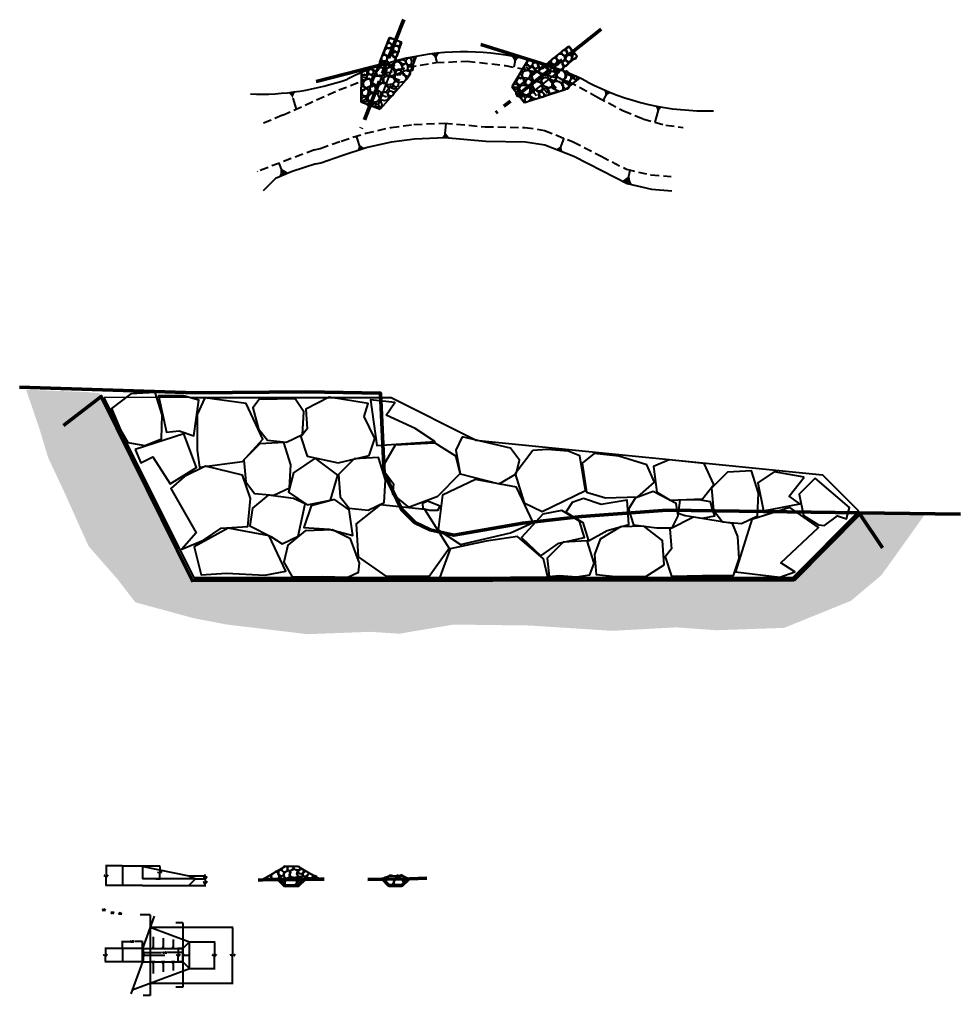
# Model space of a CAD drawing. Header units: feet. Extents: x -317 to 876, y 390 to 709.
# Drawn here: x 331.9 to 616.1, y 390.3 to 685 of the extents above; entities that cross this region are included whole.
import ezdxf

# ---------------------------------------------------------------- set-up
doc = ezdxf.new("R2010")
doc.units = ezdxf.units.FT
doc.header["$MEASUREMENT"] = 0
doc.linetypes.add('CENTERX2', pattern=[4, 2.5, -0.5, 0.5, -0.5])
doc.linetypes.add('HIDDEN', pattern=[0.375, 0.25, -0.125])
for name, color, linetype in [('1.Dims', 7, 'Continuous'), ('1.Ston.edge', 92, 'Continuous'), ('2.Dims', 7, 'Continuous'), ('Bad Key Hatch', 251, 'Continuous'), ('Earth Hatch', 104, 'Continuous'), ('Toe Of Bank', 7, 'HIDDEN'), ('Top Of Bank', 1, 'Continuous')]:
    doc.layers.add(name, color=color, linetype=linetype)
for name, color, linetype, lineweight in [('2.Tblk.Text.User', 7, 'Continuous', 18), ('Existing Ground', 94, 'Continuous', 50), ('Geotextile', 7, 'Continuous', 50), ('Tangent Line', 7, 'Continuous', 50)]:
    doc.layers.add(name, color=color, linetype=linetype, lineweight=lineweight)
doc.styles.add('2.notes.Dims', font='romans.shx', dxfattribs={"height": 0.078})
doc.dimstyles.get("Standard").update_dxf_attribs({"dimtxt": 11.9925, "dimasz": 0.18, "dimexe": 0.18, "dimexo": 0.0625, "dimgap": 0.09, "dimtad": 0, "dimtih": 1, "dimtoh": 1, "dimzin": 0, "dimdsep": 46, "dimtxsty": '2.notes.Dims', "dimcen": 0.09, "dimclrd": 256, "dimclre": 256, "dimclrt": 256, "dimadec": 0, "dimazin": 0, "dimtfac": 1, "dimtofl": 0, "dimtmove": 0, "dimatfit": 3, "dimfxl": 0, "dimtolj": 1, "dimtzin": 0, "dimlwd": -1, "dimlwe": -1, "dimarcsym": 0})

# ---------------------------------------------------------------- blocks, each defined once
blk = doc.blocks.new('*D2')
at = {"layer": '1.Dims', "ltscale": 5}
for p, q in [((383.29, 406.49), (390.95, 406.49)), ((390.77, 406.31), (390.77, 402.81)), ((390.77, 398.67), (390.77, 402.16)), ((383.29, 398.49), (390.95, 398.49))]:
    blk.add_line(p, q, dxfattribs=at)
for points in [[(390.74, 406.31), (390.8, 406.31), (390.77, 406.49)], [(390.74, 398.67), (390.8, 398.67), (390.77, 398.49)]]:
    blk.add_solid(points, dxfattribs=at)
at = {"layer": 'Defpoints', "color": 0, "ltscale": 5}
for p in [(383.23, 406.49), (383.23, 398.49), (390.77, 398.49)]:
    blk.add_point(p, dxfattribs=at)
at = {"layer": '1.Dims', "ltscale": 5, "insert": (390.77, 402.49), "char_height": 0.4, "attachment_point": 5, "style": '2.notes.Dims'}
blk.add_mtext("\\A1;8.00'", dxfattribs=at)
blk = doc.blocks.new('*D3')
at = {"layer": '1.Dims', "ltscale": 5}
for p, q in [((381.16, 404.49), (379.63, 404.49)), ((379.81, 404.31), (379.81, 402.81)), ((379.81, 400.67), (379.81, 402.16)), ((381.16, 400.49), (379.63, 400.49))]:
    blk.add_line(p, q, dxfattribs=at)
for points in [[(379.78, 404.31), (379.84, 404.31), (379.81, 404.49)], [(379.78, 400.67), (379.84, 400.67), (379.81, 400.49)]]:
    blk.add_solid(points, dxfattribs=at)
at = {"layer": 'Defpoints', "color": 0, "ltscale": 5}
for p in [(381.23, 404.49), (379.81, 400.49), (381.23, 400.49)]:
    blk.add_point(p, dxfattribs=at)
at = {"layer": '1.Dims', "ltscale": 5, "insert": (379.81, 402.49), "char_height": 0.4, "attachment_point": 5, "style": '2.notes.Dims'}
blk.add_mtext("\\A1;4.00'", dxfattribs=at)
blk = doc.blocks.new('*D4')
at = {"layer": '1.Dims', "ltscale": 5}
for p, q in [((371.38, 410.92), (396.41, 410.92)), ((396.23, 410.74), (396.23, 402.81)), ((396.23, 394.24), (396.23, 402.16)), ((371.38, 394.06), (396.41, 394.06))]:
    blk.add_line(p, q, dxfattribs=at)
for points in [[(396.2, 410.74), (396.26, 410.74), (396.23, 410.92)], [(396.2, 394.24), (396.26, 394.24), (396.23, 394.06)]]:
    blk.add_solid(points, dxfattribs=at)
at = {"layer": 'Defpoints', "color": 0, "ltscale": 5}
for p in [(371.32, 410.92), (371.32, 394.06), (396.23, 394.06)]:
    blk.add_point(p, dxfattribs=at)
at = {"layer": '1.Dims', "ltscale": 5, "insert": (396.23, 402.49), "char_height": 0.4, "attachment_point": 5, "style": '2.notes.Dims'}
blk.add_mtext("\\A1;16.86'", dxfattribs=at)
blk = doc.blocks.new('*D5')
at = {"layer": '1.Dims', "ltscale": 5}
for p, q in [((362.91, 404.49), (357.6, 404.49)), ((357.78, 404.31), (357.78, 402.81)), ((357.78, 400.67), (357.78, 402.16)), ((362.91, 400.49), (357.6, 400.49))]:
    blk.add_line(p, q, dxfattribs=at)
for points in [[(357.75, 404.31), (357.81, 404.31), (357.78, 404.49)], [(357.75, 400.67), (357.81, 400.67), (357.78, 400.49)]]:
    blk.add_solid(points, dxfattribs=at)
at = {"layer": 'Defpoints', "color": 0, "ltscale": 5}
for p in [(362.98, 404.49), (357.78, 400.49), (362.98, 400.49)]:
    blk.add_point(p, dxfattribs=at)
at = {"layer": '1.Dims', "ltscale": 5, "insert": (357.78, 402.49), "char_height": 0.4, "attachment_point": 5, "style": '2.notes.Dims'}
blk.add_mtext("\\A1;4.00'", dxfattribs=at)
blk = doc.blocks.new('*D6')
at = {"layer": '1.Dims', "ltscale": 5}
for p, q in [((362.98, 404.55), (362.98, 406.78)), ((368.98, 404.55), (368.98, 406.78)), ((363.16, 406.6), (365.2, 406.6)), ((368.8, 406.6), (366.75, 406.6))]:
    blk.add_line(p, q, dxfattribs=at)
for points in [[(363.16, 406.63), (363.16, 406.57), (362.98, 406.6)], [(368.8, 406.63), (368.8, 406.57), (368.98, 406.6)]]:
    blk.add_solid(points, dxfattribs=at)
at = {"layer": 'Defpoints', "color": 0, "ltscale": 5}
for p in [(362.98, 406.6), (362.98, 404.49), (368.98, 404.49)]:
    blk.add_point(p, dxfattribs=at)
at = {"layer": '1.Dims', "ltscale": 5, "insert": (365.98, 406.6), "char_height": 0.4, "attachment_point": 5, "style": '2.notes.Dims'}
blk.add_mtext("\\A1;6.00'", dxfattribs=at)
blk = doc.blocks.new('*D7')
at = {"layer": '1.Dims', "ltscale": 5}
for p, q in [((383.04, 426.47), (388.13, 426.47)), ((385.04, 425.47), (388.13, 425.47)), ((387.95, 426.65), (387.95, 426.83)), ((387.95, 425.29), (387.95, 425.11))]:
    blk.add_line(p, q, dxfattribs=at)
for points in [[(387.92, 426.65), (387.98, 426.65), (387.95, 426.47)], [(387.92, 425.29), (387.98, 425.29), (387.95, 425.47)]]:
    blk.add_solid(points, dxfattribs=at)
at = {"layer": 'Defpoints', "color": 0, "ltscale": 5}
for p in [(382.98, 426.47), (384.98, 425.47), (387.95, 426.47)]:
    blk.add_point(p, dxfattribs=at)
at = {"layer": '1.Dims', "ltscale": 5, "insert": (387.95, 425.97), "char_height": 0.4, "attachment_point": 5, "style": '2.notes.Dims'}
blk.add_mtext("\\A1;1.00'", dxfattribs=at)
blk = doc.blocks.new('*D8')
at = {"layer": '1.Dims', "ltscale": 5}
for p, q in [((385.1, 425.47), (388.13, 425.47)), ((387.95, 425.29), (387.95, 424.8)), ((383.04, 423.47), (388.13, 423.47)), ((387.95, 423.65), (387.95, 424.14))]:
    blk.add_line(p, q, dxfattribs=at)
for points in [[(387.92, 425.29), (387.98, 425.29), (387.95, 425.47)], [(387.92, 423.65), (387.98, 423.65), (387.95, 423.47)]]:
    blk.add_solid(points, dxfattribs=at)
at = {"layer": 'Defpoints', "color": 0, "ltscale": 5}
for p in [(385.04, 425.47), (382.98, 423.47), (387.95, 423.47)]:
    blk.add_point(p, dxfattribs=at)
at = {"layer": '1.Dims', "ltscale": 5, "insert": (387.95, 424.47), "char_height": 0.4, "attachment_point": 5, "style": '2.notes.Dims'}
blk.add_mtext("\\A1;2.00'", dxfattribs=at)
blk = doc.blocks.new('*D9')
at = {"layer": '1.Dims', "ltscale": 5}
for p, q in [((362.91, 429.47), (357.85, 429.47)), ((358.03, 429.29), (358.03, 426.8)), ((358.03, 423.65), (358.03, 426.14)), ((362.91, 423.47), (357.85, 423.47))]:
    blk.add_line(p, q, dxfattribs=at)
for points in [[(358, 429.29), (358.06, 429.29), (358.03, 429.47)], [(358, 423.65), (358.06, 423.65), (358.03, 423.47)]]:
    blk.add_solid(points, dxfattribs=at)
at = {"layer": 'Defpoints', "color": 0, "ltscale": 5}
for p in [(362.98, 429.47), (358.03, 423.47), (362.98, 423.47)]:
    blk.add_point(p, dxfattribs=at)
at = {"layer": '1.Dims', "ltscale": 5, "insert": (358.03, 426.47), "char_height": 0.4, "attachment_point": 5, "style": '2.notes.Dims'}
blk.add_mtext("\\A1;6.00'", dxfattribs=at)
blk = doc.blocks.new('*D10')
at = {"layer": '1.Dims', "ltscale": 5}
for p, q in [((369.04, 429.47), (374.38, 429.47)), ((374.2, 429.29), (374.2, 427.8)), ((373.04, 425.47), (374.38, 425.47)), ((374.2, 425.65), (374.2, 427.14))]:
    blk.add_line(p, q, dxfattribs=at)
for points in [[(374.17, 429.29), (374.23, 429.29), (374.2, 429.47)], [(374.17, 425.65), (374.23, 425.65), (374.2, 425.47)]]:
    blk.add_solid(points, dxfattribs=at)
at = {"layer": 'Defpoints', "color": 0, "ltscale": 5}
for p in [(368.98, 429.47), (374.2, 429.47), (372.98, 425.47)]:
    blk.add_point(p, dxfattribs=at)
at = {"layer": '1.Dims', "ltscale": 5, "insert": (374.2, 427.47), "char_height": 0.4, "attachment_point": 5, "style": '2.notes.Dims'}
blk.add_mtext("\\A1;4.00'", dxfattribs=at)
blk = doc.blocks.new('*D11')
at = {"layer": '1.Dims', "ltscale": 5}
for p, q in [((369.23, 404.42), (369.23, 403.05)), ((381.23, 404.42), (381.23, 403.05)), ((369.41, 403.23), (374.79, 403.23)), ((381.05, 403.23), (376.68, 403.23))]:
    blk.add_line(p, q, dxfattribs=at)
for points in [[(369.41, 403.26), (369.41, 403.2), (369.23, 403.23)], [(381.05, 403.26), (381.05, 403.2), (381.23, 403.23)]]:
    blk.add_solid(points, dxfattribs=at)
at = {"layer": 'Defpoints', "color": 0, "ltscale": 5}
for p in [(369.23, 404.49), (381.23, 404.49), (381.23, 403.23)]:
    blk.add_point(p, dxfattribs=at)
at = {"layer": '1.Dims', "ltscale": 5, "insert": (375.73, 403.23), "char_height": 0.4, "attachment_point": 5, "style": '2.notes.Dims'}
blk.add_mtext("\\A1;12.00'", dxfattribs=at)

msp = doc.modelspace()

# ---------------------------------------------------------------- hatches: boundary and pattern name
at = {"ltscale": 5}
for points in [[(356.839, 416.083), (357.839, 416.083, -0.4142136), (357.339, 416.583, -0.4142136)], [(360.418, 415.314), (359.418, 415.314, -0.4142136), (359.918, 414.814, -0.4142136)], [(362.214, 415.497, -0.4142136), (361.714, 414.997), (362.714, 414.997, -0.4142136)], [(371.726, 404.486), (372.726, 404.486, -0.4142136), (372.226, 404.986, -0.4142136)], [(374.726, 404.486), (375.726, 404.486, -0.4142136), (375.226, 404.986, -0.4142136)], [(377.726, 404.486), (378.726, 404.486, -0.4142136), (378.226, 404.986, -0.4142136)], [(369.226, 402.986), (369.226, 401.986, -0.4142136), (369.726, 402.486, -0.4142136)], [(381.226, 402.986), (381.226, 401.986, -0.4142136), (381.726, 402.486, -0.4142136)], [(372.726, 400.486), (371.726, 400.486, -0.4142136), (372.226, 399.986, -0.4142136)], [(375.726, 400.486), (374.726, 400.486, -0.4142136), (375.226, 399.986, -0.4142136)], [(378.726, 400.486), (377.726, 400.486, -0.4142136), (378.226, 399.986, -0.4142136)]]:
    msp.add_hatch(color=256, dxfattribs=at).paths.add_polyline_path(points)
at = {"layer": '2.Dims', "ltscale": 5}
for points in [[(439.46, 668.831), (439.825, 669.778, -0.4142136), (439.169, 669.487, -0.4142136)], [(443.102, 671.234), (442.155, 671.598, -0.4142136), (442.447, 670.943, -0.4142136)], [(488.816, 669.836), (489.609, 670.468, -0.4142136), (488.896, 670.548, -0.4142136)], [(493.172, 670.065), (492.54, 670.858, -0.4142136), (492.46, 670.146, -0.4142136)], [(438.368, 665.992), (438.732, 666.938, -0.4142136), (438.076, 666.647, -0.4142136)], [(443.611, 668.321), (443.247, 667.374, -0.4142136), (443.902, 667.665, -0.4142136)], [(484.056, 666.043), (484.849, 666.675, -0.4142136), (484.137, 666.756, -0.4142136)], [(486.436, 667.939), (487.229, 668.572, -0.4142136), (486.516, 668.652, -0.4142136)], [(492.137, 667.295), (491.344, 666.663, -0.4142136), (492.057, 666.582, -0.4142136)], [(437.275, 663.152), (437.639, 664.098, -0.4142136), (436.984, 663.807, -0.4142136)], [(442.518, 665.481), (442.154, 664.534, -0.4142136), (442.809, 664.826, -0.4142136)], [(483.653, 662.48), (483.021, 663.273, -0.4142136), (482.941, 662.56, -0.4142136)], [(487.378, 663.502), (486.584, 662.87, -0.4142136), (487.297, 662.79, -0.4142136)], [(489.758, 665.399), (488.964, 664.766, -0.4142136), (489.677, 664.686, -0.4142136)], [(438.73, 659.874), (437.784, 660.239, -0.4142136), (438.075, 659.583, -0.4142136)], [(441.425, 662.641), (441.061, 661.695, -0.4142136), (441.717, 661.986, -0.4142136)]]:
    msp.add_hatch(color=256, dxfattribs=at).paths.add_polyline_path(points)
at = {"layer": 'Earth Hatch', "ltscale": 5}
h = msp.add_hatch(dxfattribs=at)
h.set_pattern_fill('EARTH', color=256, scale=16, style=0)
h.paths.add_polyline_path([(383.759, 515.71), (356, 572.152), (352, 572.502), (342, 572.895), (333.867, 573.203), (337.97, 561.115), (340.484, 552.746), (345.512, 542.016), (352.694, 525.998), (361.434, 516.018), (366.836, 509.016), (384.504, 504.201), (394.433, 502.305), (418.818, 499.387), (437.899, 500.108), (446.514, 499.525), (463.014, 502.296), (485.939, 502.005), (510.907, 500.4), (530.277, 501.449), (542.251, 500.574), (562.839, 501.303), (582.989, 509.473), (592.188, 517.205), (605.143, 535.314), (585.69, 535.922), (565.31, 515.849), (444.009, 515.545)])
at = {"layer": 'Top Of Bank', "ltscale": 5}
for points in [[(457.708, 672.773, -0.1531067), (458.666, 674.825), (456.202, 674.494, -0.1546901)], [(481.428, 671.793, -0.1531067), (482.882, 673.529), (480.416, 673.844, -0.1546901)], [(414.382, 661.186, -0.1531067), (415.343, 663.236), (412.879, 662.91, -0.1546901)], [(508.684, 661.553, -0.1531067), (510.586, 662.783), (508.322, 663.811, -0.1546901)], [(524.564, 656.915, -0.1531067), (526.144, 658.538), (523.709, 659.036, -0.1546901)], [(460.481, 651.234, -0.1531067), (459.284, 649.311), (461.77, 649.344, -0.1546901)], [(434.374, 647.589, -0.1531067), (433.806, 645.396), (436.168, 646.17, -0.1546901)], [(495.61, 647.151, -0.1531067), (493.737, 645.878), (496.023, 644.901, -0.1546901)], [(410.987, 639.822, -0.1531067), (410.626, 637.586), (412.906, 638.577, -0.1546901)]]:
    msp.add_hatch(color=256, dxfattribs=at).paths.add_polyline_path(points)
h = msp.add_hatch(color=256, dxfattribs=at)
h.paths.add_polyline_path([(515.836, 637.483, -0.1669943), (514.002, 636.145), (515.358, 635.449)])
h.paths.add_polyline_path([(515.836, 637.483), (515.358, 635.449), (516.515, 635.177, -0.1261157)])

# ---------------------------------------------------------------- linework, layer by layer
at = {"ltscale": 5}
for p, q in [((444.613, 670.924), (444.522, 670.687)), ((494.319, 669.033), (494.12, 668.875)), ((357.281, 570.86), (384.501, 516.421)), ((384.501, 570.86), (443.903, 570.86)), ((469.63, 557.997), (443.903, 570.86)), ((469.63, 557.997), (574.378, 547.522)), ((585.394, 536.506), (574.378, 547.522)), ((585.394, 536.506), (565.309, 516.421)), ((565.309, 516.421), (384.501, 516.421)), ((368.976, 429.471), (368.976, 425.471)), ((369.226, 429.221), (382.976, 426.471)), ((356.839, 416.083), (356.839, 416.083)), ((356.839, 416.083), (357.839, 416.083)), ((360.418, 415.314), (359.418, 415.314)), ((360.418, 415.314), (360.418, 415.314)), ((361.714, 414.997), (361.714, 414.997)), ((361.714, 414.997), (362.714, 414.997)), ((372.516, 414.213), (368.976, 404.486)), ((372.226, 407.985), (372.226, 404.986)), ((375.226, 407.576), (375.226, 404.986)), ((378.226, 407.167), (378.226, 404.986)), ((362.976, 404.486), (362.976, 400.486)), ((368.976, 404.486), (362.976, 404.486)), ((368.976, 400.486), (368.976, 404.486)), ((368.976, 404.486), (369.226, 404.486)), ((369.226, 404.486), (381.226, 404.486)), ((369.226, 404.486), (369.226, 400.486)), ((371.726, 404.486), (371.726, 404.486)), ((371.726, 404.486), (372.726, 404.486)), ((374.726, 404.486), (374.726, 404.486)), ((374.726, 404.486), (375.726, 404.486)), ((377.726, 404.486), (377.726, 404.486)), ((377.726, 404.486), (378.726, 404.486)), ((369.226, 402.986), (369.226, 402.986)), ((369.226, 402.986), (369.226, 401.986)), ((369.226, 402.486), (375.733, 402.486)), ((381.226, 402.986), (381.226, 402.986)), ((381.226, 402.986), (381.226, 401.986)), ((381.226, 402.486), (383.226, 402.486)), ((368.976, 400.486), (365.436, 390.758)), ((369.226, 400.486), (368.976, 400.486)), ((369.226, 400.486), (381.226, 400.486)), ((372.726, 400.486), (371.726, 400.486)), ((372.226, 399.986), (372.226, 396.986)), ((372.726, 400.486), (372.726, 400.486)), ((375.726, 400.486), (374.726, 400.486)), ((375.226, 399.986), (375.226, 397.395)), ((375.726, 400.486), (375.726, 400.486)), ((378.726, 400.486), (377.726, 400.486)), ((378.226, 399.986), (378.226, 397.804)), ((378.726, 400.486), (378.726, 400.486))]:
    msp.add_line(p, q, dxfattribs=at)
for centre, start, end in [((356.839, 416.583), 270, 0), ((357.839, 416.583), 180, 270), ((359.418, 414.814), 0, 90), ((360.418, 414.814), 90, 180), ((361.714, 415.497), 270, 0), ((362.714, 415.497), 180, 270), ((371.726, 404.986), 270, 0), ((372.726, 404.986), 180, 270), ((374.726, 404.986), 270, 0), ((375.726, 404.986), 180, 270), ((377.726, 404.986), 270, 0), ((378.726, 404.986), 180, 270), ((369.726, 402.986), 180, 270), ((369.726, 401.986), 90, 180), ((381.726, 402.986), 180, 270), ((381.726, 401.986), 90, 180), ((371.726, 399.986), 0, 90), ((372.726, 399.986), 90, 180), ((374.726, 399.986), 0, 90), ((375.726, 399.986), 90, 180), ((377.726, 399.986), 0, 90), ((378.726, 399.986), 90, 180)]:
    msp.add_arc(centre, 0.5, start, end, dxfattribs=at)
at = {"layer": '1.Dims', "ltscale": 5}
for p, q in [((371.316, 414.672), (368.27, 414.672)), ((371.316, 414.672), (371.316, 390.299)), ((381.226, 412.186), (379.113, 412.186)), ((381.226, 412.186), (381.226, 392.785)), ((381.226, 392.785), (379.113, 392.785)), ((371.316, 390.299), (369.204, 390.299))]:
    msp.add_line(p, q, dxfattribs=at)
at = {"layer": '1.Ston.edge', "ltscale": 5}
for p, q in [((440.827, 672.381), (443.578, 679.53)), ((447.364, 678.073), (443.578, 679.53)), ((444.613, 670.924), (447.364, 678.073)), ((491.79, 672.206), (497.781, 676.98)), ((500.309, 673.807), (497.781, 676.98)), ((440.736, 672.145), (436.364, 660.785)), ((440.736, 672.145), (440.827, 672.381)), ((444.522, 670.687), (440.736, 672.145)), ((440.827, 672.381), (444.613, 670.924)), ((449.3, 667.598), (451.717, 673.879)), ((485.522, 672.875), (480.561, 664.634)), ((491.592, 672.048), (482.073, 664.463)), ((491.592, 672.048), (491.79, 672.206)), ((494.12, 668.875), (491.592, 672.048)), ((491.79, 672.206), (494.319, 669.033)), ((494.319, 669.033), (500.309, 673.807)), ((444.522, 670.687), (440.15, 659.328)), ((435.072, 668.893), (434.974, 660.168)), ((449.3, 667.598), (440.768, 657.938)), ((494.12, 668.875), (484.601, 661.29)), ((496.678, 663.792), (501.066, 667.289)), ((480.561, 664.634), (484.43, 659.778)), ((482.073, 664.463), (480.561, 664.634)), ((482.073, 664.463), (484.601, 661.29)), ((496.678, 663.792), (484.43, 659.778)), ((436.364, 660.785), (434.974, 660.168)), ((434.974, 660.168), (440.768, 657.938)), ((436.364, 660.785), (440.15, 659.328)), ((484.601, 661.29), (484.43, 659.778)), ((440.15, 659.328), (440.768, 657.938)), ((362.976, 429.471), (368.976, 429.471)), ((362.976, 429.471), (362.976, 423.471)), ((412.056, 429.221), (405.394, 425.336)), ((416.056, 429.221), (412.056, 429.221)), ((416.056, 429.221), (422.365, 425.541)), ((384.976, 425.471), (368.976, 425.471)), ((382.976, 426.471), (384.976, 425.471)), ((382.976, 423.471), (384.976, 425.471)), ((410.056, 425.471), (405.394, 425.336)), ((410.056, 425.471), (412.056, 423.471)), ((418.056, 425.471), (416.056, 423.471)), ((422.365, 425.541), (418.056, 425.471)), ((441.404, 425.471), (443.404, 426.471)), ((441.404, 425.471), (443.404, 423.471)), ((441.404, 425.471), (449.404, 425.471)), ((443.404, 426.471), (447.404, 426.471)), ((449.404, 425.471), (447.404, 426.471)), ((449.404, 425.471), (447.404, 423.471)), ((368.976, 423.471), (362.976, 423.471)), ((368.976, 423.471), (382.976, 423.471)), ((412.056, 423.471), (416.056, 423.471)), ((443.404, 423.471), (447.404, 423.471)), ((371.316, 410.915), (383.226, 406.486)), ((381.226, 404.486), (383.226, 406.486)), ((381.226, 400.486), (381.226, 404.486)), ((383.226, 398.486), (383.226, 406.486)), ((368.976, 400.486), (362.976, 400.486)), ((365.903, 392.042), (383.226, 398.486)), ((381.226, 400.486), (383.226, 398.486))]:
    msp.add_line(p, q, dxfattribs=at)
at = {"layer": '2.Dims', "ltscale": 5}
for p, q in [((439.169, 669.487), (438.46, 669.76)), ((439.46, 668.831), (439.825, 669.778)), ((442.629, 671.416), (440.258, 665.257)), ((443.102, 671.234), (442.155, 671.598)), ((443.102, 671.234), (443.102, 671.234)), ((486.516, 668.652), (484.879, 670.707)), ((492.856, 670.462), (487.695, 666.349)), ((488.896, 670.548), (488.422, 671.143)), ((488.816, 669.836), (489.609, 670.468)), ((488.816, 669.836), (488.816, 669.836)), ((493.172, 670.065), (492.54, 670.858)), ((493.172, 670.065), (493.172, 670.065)), ((438.076, 666.647), (435.624, 667.591)), ((438.368, 665.992), (438.732, 666.938)), ((438.368, 665.992), (438.368, 665.992)), ((439.46, 668.831), (439.46, 668.831)), ((443.611, 668.321), (443.247, 667.374)), ((443.611, 668.321), (443.611, 668.321)), ((446.742, 666.573), (443.902, 667.665)), ((484.137, 666.756), (483.447, 667.621)), ((484.056, 666.043), (484.849, 666.675)), ((484.056, 666.043), (484.056, 666.043)), ((486.436, 667.939), (487.229, 668.572)), ((486.436, 667.939), (486.436, 667.939)), ((492.137, 667.295), (491.344, 666.663)), ((493.953, 664.203), (492.057, 666.582)), ((492.137, 667.295), (492.137, 667.295)), ((436.984, 663.807), (435.951, 664.205)), ((437.275, 663.152), (437.639, 664.098)), ((437.275, 663.152), (437.275, 663.152)), ((442.518, 665.481), (442.154, 664.534)), ((442.518, 665.481), (442.518, 665.481)), ((445.262, 663.882), (442.809, 664.826)), ((483.653, 662.48), (483.021, 663.273)), ((487.378, 663.502), (486.584, 662.87)), ((487.378, 663.502), (487.378, 663.502)), ((489.758, 665.399), (488.964, 664.766)), ((491.314, 662.631), (489.677, 664.686)), ((489.758, 665.399), (489.758, 665.399)), ((438.73, 659.874), (437.784, 660.239)), ((441.425, 662.641), (441.061, 661.695)), ((441.425, 662.641), (441.425, 662.641)), ((442.749, 661.588), (441.717, 661.986)), ((483.337, 662.876), (482.544, 662.244)), ((483.653, 662.48), (483.653, 662.48)), ((487.987, 661.924), (487.297, 662.79)), ((438.257, 660.057), (437.893, 659.11)), ((438.73, 659.874), (438.73, 659.874))]:
    msp.add_line(p, q, dxfattribs=at)
for centre, start, end in [((439.351, 669.96), 248.95093, 338.95093), ((438.987, 669.014), 338.95093, 68.95093), ((441.973, 671.125), 338.95093, 68.95093), ((442.92, 670.761), 68.95093, 158.95093), ((488.5, 670.232), 308.54922, 38.54922), ((489.293, 670.864), 218.54922, 308.54922), ((492.144, 670.542), 308.54922, 38.54922), ((492.776, 669.749), 38.54922, 128.54922), ((438.259, 667.12), 248.95093, 338.95093), ((437.894, 666.174), 338.95093, 68.95093), ((443.72, 667.192), 68.95093, 158.95093), ((444.085, 668.139), 158.95093, 248.95093), ((483.74, 666.44), 308.54922, 38.54922), ((484.533, 667.072), 218.54922, 308.54922), ((486.12, 668.336), 308.54922, 38.54922), ((486.913, 668.968), 218.54922, 308.54922), ((491.66, 666.266), 38.54922, 128.54922), ((492.453, 666.898), 128.54922, 218.54922), ((437.166, 664.281), 248.95093, 338.95093), ((436.801, 663.334), 338.95093, 68.95093), ((442.627, 664.352), 68.95093, 158.95093), ((442.992, 665.299), 158.95093, 248.95093), ((482.624, 662.957), 308.54922, 38.54922), ((487.694, 663.106), 128.54922, 218.54922), ((489.28, 664.37), 38.54922, 128.54922), ((490.074, 665.002), 128.54922, 218.54922), ((437.602, 659.765), 338.95093, 68.95093), ((441.534, 661.512), 68.95093, 158.95093), ((441.899, 662.459), 158.95093, 248.95093), ((483.257, 662.164), 38.54922, 128.54922), ((486.901, 662.474), 38.54922, 128.54922), ((438.548, 659.401), 68.95093, 158.95093)]:
    msp.add_arc(centre, 0.507, start, end, dxfattribs=at)
at = {"layer": '2.Tblk.Text.User', "ltscale": 5}
msp.add_line((384.501, 570.86), (357.281, 570.86), dxfattribs=at)
at = {"layer": 'Bad Key Hatch', "ltscale": 5}
for points in [[(443.573, 677.977), (442.75, 677.429), (442.568, 676.699), (443.268, 676.212), (444.151, 676.394), (444.425, 677.338), (443.573, 677.977)], [(443.811, 679.212), (443.406, 678.976), (443.202, 678.264), (443.444, 678.177), (444.305, 677.453), (444.711, 677.332), (445.165, 678.531), (445.006, 678.938), (443.811, 679.212)], [(445.612, 678.661), (445.059, 678.259), (445.174, 677.453), (445.466, 676.988), (446.212, 677.056), (446.739, 676.821), (446.974, 678.093), (446.236, 678.458), (445.612, 678.661)], [(442.932, 676.291), (442.171, 675.834), (441.957, 675.256), (442.018, 674.495), (442.749, 674.161), (443.937, 674.191), (444.576, 674.86), (444.516, 675.773), (443.815, 676.321), (442.932, 676.291)], [(445.39, 675.456), (444.568, 674.908), (444.385, 674.178), (445.086, 673.691), (445.969, 673.873), (446.243, 674.817), (445.39, 675.456)], [(445.355, 676.995), (444.755, 676.396), (444.827, 675.557), (445.163, 675.126), (445.883, 675.054), (446.482, 675.341), (446.53, 676.204), (446.267, 677.043), (445.355, 676.995)], [(496.99, 675.642), (496.004, 675.586), (495.477, 675.049), (495.835, 674.274), (496.689, 673.985), (497.402, 674.66), (496.99, 675.642)], [(497.645, 676.564), (497.058, 676.231), (496.928, 675.854), (497.231, 675.126), (497.707, 674.613), (498.139, 674.799), (498.689, 675.422), (498.25, 676.317), (497.645, 676.564)], [(498.657, 675.013), (498.247, 674.906), (498.066, 674.526), (498.101, 674.255), (498.394, 674.042), (498.725, 674.014), (498.964, 674.374), (499.063, 674.803), (498.657, 675.013)], [(443.5, 671.202), (443.157, 672.116), (442.471, 672.458), (441.442, 672.42), (440.795, 671.887), (440.642, 671.24), (441.061, 670.517), (442.585, 670.327), (443.271, 670.403), (443.462, 670.86), (443.5, 671.202)], [(441.766, 674.205), (441.166, 673.606), (441.238, 672.767), (441.574, 672.336), (442.294, 672.264), (442.893, 672.551), (442.941, 673.414), (442.677, 674.253), (441.766, 674.205)], [(443.235, 673.652), (442.728, 672.789), (443.172, 672.2), (443.128, 671.809), (443.728, 671.318), (444.845, 671.733), (445.684, 672.588), (445.522, 673.247), (444.743, 673.734), (444.611, 674.231), (443.235, 673.652)], [(445.8, 672.191), (444.91, 671.731), (444.972, 670.996), (444.726, 670.689), (444.972, 669.954), (446.137, 669.708), (447.303, 669.984), (447.518, 670.628), (447.119, 671.455), (447.272, 671.946), (445.8, 672.191)], [(447.305, 672.781), (446.695, 672.59), (446.505, 672.21), (446.733, 671.791), (447.762, 671.639), (448.372, 671.677), (448.676, 671.981), (448.296, 672.552), (447.305, 672.781)], [(449.159, 673.226), (448.559, 672.626), (448.631, 671.787), (448.967, 671.356), (449.687, 671.284), (450.286, 671.572), (450.334, 672.435), (450.07, 673.274), (449.159, 673.226)], [(450.473, 673.517), (450.174, 673.217), (450.21, 672.797), (450.378, 672.582), (450.737, 672.546), (451.037, 672.69), (451.061, 673.121), (450.929, 673.54), (450.473, 673.517)], [(486.257, 672.86), (485.436, 672.647), (485.074, 671.887), (485.145, 671.344), (485.729, 670.918), (486.392, 670.863), (486.87, 671.583), (487.067, 672.44), (486.257, 672.86)], [(488.212, 671.88), (487.226, 671.824), (486.699, 671.287), (487.056, 670.512), (487.911, 670.223), (488.624, 670.898), (488.212, 671.88)], [(493.499, 669.836), (493.666, 670.798), (493.248, 671.44), (492.341, 671.928), (491.513, 671.796), (491.054, 671.315), (491.049, 670.479), (492.268, 669.544), (492.898, 669.263), (493.293, 669.56), (493.499, 669.836)], [(493.523, 673.304), (492.703, 673.091), (492.34, 672.331), (492.412, 671.789), (492.996, 671.362), (493.659, 671.307), (494.137, 672.027), (494.334, 672.884), (493.523, 673.304)], [(494.511, 672.084), (493.636, 671.596), (493.721, 670.862), (493.486, 670.548), (493.755, 669.821), (494.928, 669.613), (496.084, 669.927), (496.278, 670.577), (495.853, 671.391), (495.99, 671.886), (494.511, 672.084)], [(495.584, 674.512), (494.697, 674.504), (494.22, 674.113), (493.888, 673.426), (494.349, 672.768), (495.389, 672.193), (496.279, 672.447), (496.689, 673.265), (496.362, 674.092), (495.584, 674.512)], [(497.235, 672.385), (496.296, 672.492), (495.769, 671.955), (496.126, 671.18), (496.981, 670.891), (497.694, 671.566), (497.235, 672.385)], [(497.96, 674.268), (497.139, 674.055), (496.777, 673.295), (496.848, 672.753), (497.432, 672.326), (498.095, 672.271), (498.573, 672.991), (498.77, 673.848), (497.96, 674.268)], [(499.468, 674.578), (499.057, 674.472), (498.876, 674.092), (498.771, 673.314), (499.314, 673.055), (499.938, 673.333), (500.315, 673.919), (499.873, 674.368), (499.468, 674.578)], [(435.723, 670.145), (435.123, 669.546), (435.195, 668.707), (435.531, 668.275), (436.251, 668.203), (436.851, 668.491), (436.899, 669.354), (436.635, 670.193), (435.723, 670.145)], [(438.044, 670.162), (437.222, 669.614), (437.039, 668.884), (437.74, 668.397), (438.623, 668.579), (438.897, 669.523), (438.044, 670.162)], [(438.98, 670.67), (438.37, 670.48), (438.18, 670.099), (438.408, 669.681), (439.437, 669.528), (440.046, 669.566), (440.351, 669.871), (439.97, 670.442), (438.98, 670.67)], [(440.627, 670.414), (439.737, 669.954), (439.799, 669.219), (439.553, 668.912), (439.799, 668.177), (440.964, 667.932), (442.13, 668.207), (442.345, 668.851), (441.946, 669.679), (442.099, 670.169), (440.627, 670.414)], [(443.567, 670.508), (442.677, 670.048), (442.739, 669.312), (442.493, 669.006), (442.739, 668.27), (443.905, 668.025), (445.07, 668.301), (445.285, 668.945), (444.886, 669.772), (445.04, 670.262), (443.567, 670.508)], [(446.393, 670.005), (445.571, 669.457), (445.388, 668.727), (446.089, 668.24), (446.972, 668.423), (447.246, 669.366), (446.393, 670.005)], [(447.993, 671.549), (447.393, 670.949), (447.465, 670.11), (447.801, 669.679), (448.52, 669.607), (449.12, 669.895), (449.168, 670.758), (448.904, 671.597), (447.993, 671.549)], [(448.264, 669.549), (447.59, 669.17), (447.758, 668.286), (449.233, 667.907), (449.866, 668.286), (449.992, 668.791), (449.655, 669.254), (448.264, 669.549)], [(450.042, 671.313), (449.22, 670.765), (449.037, 670.035), (449.738, 669.548), (450.621, 669.731), (450.895, 670.674), (450.042, 671.313)], [(485.21, 669.568), (483.862, 669.187), (483.599, 668.072), (484.01, 667.44), (485.833, 667.298), (486.312, 668.531), (486.225, 669.216), (485.541, 669.715), (485.21, 669.568)], [(485.659, 671.25), (484.673, 671.194), (484.146, 670.656), (484.504, 669.882), (485.358, 669.593), (486.072, 670.267), (485.659, 671.25)], [(487.037, 670.411), (486.243, 670.601), (485.798, 670.312), (485.719, 669.572), (486.387, 669.101), (486.982, 668.909), (487.393, 669.14), (487.563, 669.63), (487.037, 670.411)], [(488.465, 669.013), (486.955, 669.083), (486.288, 668.087), (486.929, 666.814), (488.433, 666.176), (489.529, 666.512), (489.659, 667.986), (488.465, 669.013)], [(488.62, 670.642), (487.764, 670.065), (487.609, 669.716), (487.981, 669.351), (488.526, 669.032), (489.006, 670.115), (488.62, 670.642)], [(489.331, 671.665), (488.709, 671.809), (488.352, 671.578), (488.638, 671.094), (489.148, 670.449), (489.693, 670.173), (490.11, 670.282), (490.07, 670.967), (489.331, 671.665)], [(490.623, 670.611), (489.623, 670.664), (489.303, 669.999), (488.936, 669.859), (488.776, 669.1), (489.657, 668.299), (490.802, 667.947), (491.313, 668.393), (491.388, 669.309), (491.769, 669.654), (490.623, 670.611)], [(493.206, 669.203), (492.206, 669.257), (491.887, 668.591), (491.52, 668.451), (491.359, 667.693), (492.241, 666.891), (493.386, 666.539), (493.897, 666.986), (493.971, 667.901), (494.177, 668.284), (493.206, 669.203)], [(495.983, 669.525), (494.983, 669.579), (494.664, 668.913), (494.297, 668.773), (494.137, 668.015), (495.018, 667.213), (496.163, 666.861), (496.674, 667.308), (496.749, 668.223), (496.621, 668.645), (495.983, 669.525)], [(497.11, 669.422), (496.699, 669.315), (496.518, 668.935), (496.554, 668.664), (496.846, 668.451), (497.177, 668.423), (497.417, 668.783), (497.515, 669.212), (497.11, 669.422)], [(436.023, 668.454), (435.2, 667.906), (435.018, 667.176), (435.718, 666.689), (436.601, 666.872), (436.875, 667.815), (436.023, 668.454)], [(436.486, 666.776), (435.517, 665.765), (435.854, 664.67), (436.528, 664.333), (438.172, 665.133), (437.961, 666.439), (437.54, 666.986), (436.697, 667.07), (436.486, 666.776)], [(437.635, 668.427), (436.855, 668.19), (436.617, 667.715), (436.923, 667.037), (437.737, 666.969), (438.348, 667.105), (438.586, 667.512), (438.484, 668.02), (437.635, 668.427)], [(439.574, 667.944), (438.236, 667.241), (438.166, 666.044), (439.363, 665.27), (440.983, 665.481), (441.758, 666.326), (441.124, 667.663), (439.574, 667.944)], [(438.817, 668.665), (438.438, 668.497), (438.48, 668.118), (438.986, 667.991), (439.618, 667.991), (439.787, 668.286), (438.817, 668.665)], [(443.173, 668.076), (441.835, 667.372), (441.765, 666.176), (442.962, 665.402), (444.582, 665.613), (445.357, 666.458), (444.723, 667.795), (443.173, 668.076)], [(445.613, 666.422), (444.791, 665.874), (444.608, 665.144), (445.308, 664.657), (446.192, 664.84), (446.466, 665.783), (445.613, 666.422)], [(446.595, 668.775), (445.257, 668.072), (445.187, 666.875), (446.384, 666.101), (448.004, 666.312), (448.779, 667.157), (448.145, 668.494), (446.595, 668.775)], [(483.609, 667.354), (482.721, 667.346), (482.245, 666.955), (481.912, 666.268), (482.373, 665.61), (483.413, 665.035), (484.304, 665.289), (484.713, 666.107), (484.386, 666.934), (483.609, 667.354)], [(483.115, 668.356), (482.715, 668.298), (482.511, 667.783), (482.766, 667.511), (483.304, 667.22), (483.715, 667.296), (483.895, 667.727), (483.511, 668.197), (483.115, 668.356)], [(485.839, 667.122), (485.018, 666.908), (484.656, 666.148), (484.727, 665.606), (485.311, 665.18), (485.974, 665.124), (486.452, 665.844), (486.649, 666.702), (485.839, 667.122)], [(486.363, 667.708), (485.952, 667.601), (485.771, 667.221), (485.807, 666.95), (486.099, 666.737), (486.43, 666.709), (486.669, 667.069), (486.768, 667.498), (486.363, 667.708)], [(488.759, 666.29), (487.248, 666.36), (486.582, 665.364), (487.223, 664.09), (488.727, 663.452), (489.823, 663.789), (489.953, 665.263), (488.759, 666.29)], [(491.636, 667.305), (490.125, 667.376), (489.459, 666.379), (490.1, 665.106), (491.604, 664.468), (492.7, 664.804), (492.83, 666.278), (491.636, 667.305)], [(494.941, 666.177), (493.431, 666.247), (492.765, 665.251), (493.406, 663.977), (494.91, 663.339), (496.005, 663.676), (496.135, 665.15), (494.941, 666.177)], [(495.154, 667.139), (494.167, 667.625), (493.751, 666.762), (494.128, 666.457), (495.648, 665.821), (496.161, 666.6), (495.154, 667.139)], [(496.772, 666), (495.998, 666.014), (495.696, 665.166), (496.777, 664.093), (497.514, 664.1), (497.879, 664.471), (497.822, 665.042), (496.772, 666)], [(497.175, 668.478), (496.798, 667.29), (496.367, 666.888), (496.438, 666.346), (497.022, 665.92), (497.685, 665.864), (498.163, 666.584), (498.743, 667.752), (497.175, 668.478)], [(498.059, 668.629), (497.788, 668.834), (497.606, 668.454), (497.794, 668.272), (498.043, 668.132), (498.266, 667.942), (498.505, 668.302), (498.37, 668.442), (498.059, 668.629)], [(498.936, 667.603), (498.212, 666.565), (497.801, 665.913), (498.042, 665.253), (498.46, 665.355), (500.079, 666.561), (498.936, 667.603)], [(498.965, 668.228), (498.554, 668.122), (498.373, 667.742), (498.409, 667.471), (498.701, 667.257), (499.032, 667.23), (499.272, 667.59), (499.37, 668.018), (498.965, 668.228)], [(499.874, 667.868), (499.464, 667.762), (499.282, 667.382), (499.318, 667.11), (499.61, 666.897), (499.942, 666.87), (500.181, 667.23), (500.279, 667.658), (499.874, 667.868)], [(435.293, 664.67), (434.977, 664.417), (435.061, 663.87), (435.42, 663.765), (436.031, 663.786), (436.347, 664.06), (436.284, 664.523), (435.715, 664.733), (435.293, 664.67)], [(436.225, 664.056), (435.464, 663.6), (435.251, 663.022), (435.312, 662.261), (436.043, 661.926), (437.23, 661.957), (437.87, 662.626), (437.809, 663.539), (437.109, 664.087), (436.225, 664.056)], [(438.266, 664.984), (437.667, 664.385), (437.739, 663.546), (438.074, 663.114), (438.794, 663.042), (439.394, 663.33), (439.442, 664.193), (439.178, 665.032), (438.266, 664.984)], [(438.218, 665.76), (437.918, 665.461), (437.954, 665.041), (438.122, 664.826), (438.482, 664.79), (438.782, 664.933), (438.806, 665.365), (438.674, 665.784), (438.218, 665.76)], [(439.683, 663.556), (439.383, 663.256), (439.419, 662.837), (439.587, 662.621), (439.947, 662.585), (440.247, 662.729), (440.271, 663.16), (440.139, 663.58), (439.683, 663.556)], [(441.206, 665.744), (439.868, 665.04), (439.797, 663.844), (440.995, 663.07), (442.615, 663.281), (443.39, 664.126), (442.756, 665.463), (441.206, 665.744)], [(443.809, 663.31), (443.14, 662.959), (443.105, 662.36), (443.703, 661.973), (444.513, 662.079), (444.901, 662.501), (444.584, 663.17), (443.809, 663.31)], [(443.984, 664.814), (443.31, 664.435), (443.478, 663.55), (444.953, 663.171), (445.586, 663.55), (445.712, 664.056), (445.375, 664.519), (443.984, 664.814)], [(482.22, 665.312), (481.426, 665.502), (480.981, 665.213), (480.902, 664.474), (481.57, 664.003), (482.165, 663.811), (482.576, 664.042), (482.746, 664.532), (482.22, 665.312)], [(483.24, 663.289), (482.253, 663.233), (481.726, 662.695), (482.084, 661.921), (482.938, 661.631), (483.652, 662.306), (483.24, 663.289)], [(484.907, 665.061), (483.388, 665.022), (482.731, 664.135), (483.372, 662.862), (484.876, 662.224), (485.972, 662.56), (486.102, 664.034), (484.907, 665.061)], [(486.338, 665.173), (485.928, 665.066), (485.746, 664.686), (485.782, 664.415), (486.074, 664.202), (486.406, 664.174), (486.645, 664.534), (486.743, 664.963), (486.338, 665.173)], [(487.84, 663.676), (486.84, 663.729), (486.52, 663.064), (486.154, 662.924), (485.993, 662.165), (486.874, 661.364), (488.02, 661.011), (488.917, 661.526), (488.605, 662.374), (488.799, 662.772), (487.84, 663.676)], [(486.812, 664.377), (486.401, 664.27), (486.22, 663.89), (486.256, 663.619), (486.548, 663.406), (486.88, 663.378), (487.119, 663.738), (487.217, 664.167), (486.812, 664.377)], [(491.062, 664.39), (489.91, 664.096), (489.608, 663.248), (490.689, 662.174), (491.426, 662.181), (491.791, 662.553), (491.734, 663.123), (491.062, 664.39)], [(493.142, 664.015), (492.501, 664.589), (491.389, 664.05), (491.747, 663.276), (492.266, 662.604), (494.502, 663.336), (493.142, 664.015)], [(436.061, 661.592), (435.28, 661.355), (435.043, 660.88), (435.348, 660.202), (436.163, 660.134), (436.773, 660.27), (437.011, 660.676), (436.909, 661.185), (436.061, 661.592)], [(437.964, 660.363), (437.142, 659.815), (436.959, 659.085), (437.66, 658.598), (438.543, 658.781), (438.817, 659.724), (437.964, 660.363)], [(438.506, 662.735), (437.168, 662.032), (437.097, 660.835), (438.295, 660.061), (439.915, 660.272), (440.689, 661.117), (440.056, 662.454), (438.506, 662.735)], [(439.718, 660.116), (439.128, 659.863), (439.255, 658.895), (439.761, 658.6), (440.983, 658.642), (441.404, 659.19), (441.109, 660.116), (439.718, 660.116)], [(440.686, 660.959), (440.275, 660.685), (440.184, 660.32), (440.534, 660.076), (440.976, 660.168), (441.113, 660.639), (440.686, 660.959)], [(441.736, 663.024), (440.847, 662.565), (440.908, 661.829), (440.663, 661.523), (440.908, 660.787), (442.074, 660.542), (443.239, 660.818), (443.454, 661.461), (443.055, 662.289), (443.209, 662.779), (441.736, 663.024)], [(485.292, 661.69), (484.561, 662.265), (483.686, 662.029), (483.378, 661.227), (484.613, 659.921), (485.796, 660.435), (486.568, 661.155), (485.292, 661.69)], [(485.889, 662.425), (485.396, 662.397), (485.132, 662.129), (485.311, 661.741), (485.738, 661.597), (486.095, 661.934), (485.889, 662.425)], [(489.772, 662.966), (489.017, 663.001), (488.684, 662.503), (489.004, 661.866), (489.756, 661.547), (490.304, 661.715), (490.369, 662.452), (489.772, 662.966)], [(365.52, 571.936), (359.632, 567.575), (362.333, 561.06), (364.533, 557.249), (369.742, 556.403), (374.759, 558.387), (374.925, 565.608), (372.813, 572.319), (365.52, 571.936)], [(381.369, 571.401), (373.845, 571.383), (376.226, 560.374), (380.062, 560.756), (384.505, 559.271), (386.041, 570.045), (381.369, 571.401)], [(387.838, 570.714), (385.474, 565.721), (385.563, 554.92), (386.223, 549.852), (399.182, 551.541), (405.381, 558.297), (400.309, 568.993), (387.838, 570.714)], [(404.23, 570.265), (402.335, 567.741), (404.062, 561.387), (406.75, 557.935), (412.508, 557.36), (417.306, 559.661), (417.69, 566.564), (415.069, 570.475), (404.23, 570.265)], [(425.409, 570.999), (418.292, 567.321), (418.783, 561.437), (416.82, 558.985), (418.783, 553.1), (428.109, 551.138), (437.435, 553.345), (439.153, 558.494), (435.963, 565.115), (437.19, 569.038), (425.409, 570.999)], [(442.586, 565.511), (445.189, 569.305), (437.869, 570.17), (439.799, 556.336), (457.342, 557.548), (451.377, 561.524), (442.586, 565.511)], [(366.805, 555.198), (368.535, 551.089), (372.099, 552.915), (377.398, 544.789), (385.348, 549.719), (381.464, 559.891), (366.805, 555.198)], [(404.411, 556.854), (399.613, 552.06), (400.189, 545.348), (402.876, 541.896), (408.634, 541.321), (413.432, 543.622), (413.816, 550.526), (411.705, 557.238), (404.411, 556.854)], [(445.35, 556.42), (441.294, 549.512), (444.849, 544.797), (444.497, 541.676), (449.298, 537.747), (458.232, 541.064), (464.941, 547.908), (463.646, 553.179), (457.415, 557.075), (453.047, 556.864), (445.35, 556.42)], [(465.552, 558.955), (463.619, 554.922), (464.968, 547.848), (476.77, 544.816), (481.828, 547.848), (482.839, 551.89), (480.142, 555.596), (465.552, 558.955)], [(486.89, 554.856), (481.586, 547.841), (484.284, 539.082), (489.679, 536.387), (502.829, 542.788), (501.143, 553.232), (497.556, 554.684), (491.191, 555.114), (486.89, 554.856)], [(421.153, 552.533), (414.575, 548.151), (413.113, 542.309), (418.717, 538.414), (425.783, 539.875), (427.975, 547.421), (421.153, 552.533)], [(432.955, 552.349), (428.156, 547.555), (428.732, 540.843), (431.419, 537.391), (437.177, 536.816), (441.976, 539.117), (442.36, 546.021), (440.248, 552.732), (432.955, 552.349)], [(505.406, 553.909), (501.76, 550.999), (503.109, 542.24), (508.841, 540.556), (518.619, 540.892), (523.677, 545.272), (521.319, 550.557), (512.889, 553.135), (505.406, 553.909)], [(528.031, 552.008), (523.31, 549.986), (524.322, 542.238), (528.368, 539.88), (538.146, 540.217), (541.518, 544.596), (538.66, 550.91), (528.031, 552.008)], [(388.018, 550.079), (381.717, 546.971), (377.581, 543.328), (385.165, 529.997), (380.866, 525.056), (387.399, 527.744), (392.732, 531.392), (400.79, 531.884), (401.666, 540.348), (399.176, 547.435), (388.018, 550.079)], [(545.694, 548.315), (540.895, 543.521), (541.471, 536.81), (544.158, 533.358), (549.916, 532.783), (554.715, 535.084), (555.099, 541.987), (552.987, 548.699), (545.694, 548.315)], [(568.859, 546.785), (559.753, 548.438), (554.856, 545.077), (556.61, 536.604), (567.507, 538.728), (564.284, 541.06), (568.859, 546.785)], [(469.532, 546.05), (459.59, 541.413), (458.263, 530.85), (465.015, 526.468), (480.171, 529.978), (487, 533.102), (481.929, 543.798), (469.532, 546.05)], [(572.154, 546.459), (567.356, 541.665), (568.667, 535.199), (573.216, 532.382), (575.01, 532.19), (578.918, 535.135), (581.609, 534.175), (582.57, 537.631), (572.154, 546.459)], [(523.233, 542.428), (517.776, 540.503), (515.842, 537.123), (517.293, 532.381), (524.302, 531.463), (528.942, 531.463), (530.835, 535.104), (530.205, 538.861), (523.233, 542.428)], [(406.985, 541.378), (402.183, 537.399), (401.465, 532.094), (407.751, 528.927), (411.205, 526.66), (416.003, 528.961), (418.157, 538.751), (414.638, 540.395), (406.985, 541.378)], [(426.98, 540.021), (419.913, 538.109), (417.779, 531.564), (425.354, 531.127), (432.501, 529.21), (431.397, 536.933), (426.98, 540.021)], [(455.046, 539.523), (453.528, 538.849), (453.697, 537.333), (455.72, 536.828), (458.249, 536.828), (458.923, 538.007), (455.046, 539.523)], [(502.207, 540.402), (498.73, 539.122), (496.901, 536.197), (502.024, 533.09), (503.671, 527.605), (509.343, 530.713), (515.918, 532.524), (515.431, 539.827), (507.513, 538.574), (502.207, 540.402)], [(537.044, 540.005), (531.283, 539.872), (530.804, 535.892), (532.948, 535.237), (538.127, 534.389), (541.881, 535.143), (541.165, 537.029), (540.58, 539.306), (537.044, 540.005)], [(440.825, 538.47), (433.494, 532.671), (434.148, 522.701), (442.51, 516.908), (455.62, 516.926), (461.668, 525.353), (454.284, 537.064), (440.825, 538.47)], [(489.925, 535.593), (483.518, 528.573), (489.353, 523.085), (494.731, 526.858), (502.511, 528.573), (501.024, 533.488), (495.646, 536.689), (489.925, 535.593)], [(553.075, 533.968), (548.061, 518.201), (561.543, 516.584), (566.072, 518.201), (561.758, 520.896), (573.173, 531.617), (564.499, 537.66), (553.075, 533.968)], [(535.438, 534.762), (528.32, 531.084), (528.811, 525.2), (526.848, 522.748), (528.811, 516.863), (538.175, 517.067), (547.463, 517.108), (549.181, 522.257), (548.824, 528.883), (547.218, 532.801), (535.438, 534.762)], [(394.857, 531.368), (384.563, 525.719), (386.677, 517.322), (394.413, 517.813), (405.955, 517.2), (412.324, 518.42), (407.253, 529.116), (394.857, 531.368)], [(434.578, 520.83), (431.835, 528.138), (426.349, 530.879), (418.12, 530.574), (412.939, 526.311), (411.719, 521.134), (414.178, 516.744), (423.292, 516.828), (431.02, 516.618), (434.274, 518.089), (434.578, 520.83)], [(513.369, 531.776), (507.278, 528.124), (505.573, 523.499), (506.06, 517.414), (511.859, 516.803), (521.02, 516.803), (526.526, 520.335), (526.038, 527.637), (520.435, 532.019), (513.369, 531.776)], [(482.252, 528.927), (472.844, 527.471), (461.965, 525.127), (458.83, 516.585), (466.103, 516.538), (480.17, 516.56), (491.422, 516.604), (490.149, 522.18), (482.252, 528.927)], [(496.021, 527.143), (491.223, 522.349), (491.837, 516.774), (494.887, 517.145), (500.121, 516.692), (504.119, 517.269), (505.426, 520.815), (503.315, 527.526), (496.021, 527.143)], [(409.138, 427.772), (408.32, 426.901), (407.779, 426.746), (407.965, 426.232), (407.779, 425.704), (408.945, 425.459), (410.17, 425.562), (410.325, 426.378), (409.926, 427.206), (410.08, 427.696), (409.138, 427.772)], [(410.977, 428.153), (410.088, 427.892), (410.076, 426.937), (410.673, 426.388), (411.556, 426.57), (411.83, 427.514), (410.977, 428.153)], [(411.792, 429.36), (411.162, 428.739), (411.098, 428.156), (411.498, 427.773), (412.153, 427.653), (412.753, 427.941), (412.801, 428.804), (412.678, 429.173), (411.792, 429.36)], [(412.285, 427.72), (411.697, 427.03), (411.771, 426.057), (412.563, 425.637), (413.503, 426.104), (413.429, 426.875), (413.632, 427.276), (413.442, 427.938), (412.285, 427.72)], [(413.693, 429.285), (412.867, 429.237), (412.8, 428.399), (413.233, 427.987), (414.021, 428.157), (414.621, 428.445), (414.6, 429.075), (414.241, 429.177), (413.693, 429.285)], [(414.535, 428.405), (413.646, 427.945), (413.707, 427.209), (413.462, 426.903), (413.707, 426.167), (414.873, 425.922), (416.039, 426.198), (415.649, 426.998), (415.855, 427.669), (416.008, 428.16), (414.535, 428.405)], [(414.658, 429.079), (414.745, 428.511), (414.745, 428.511), (415.396, 428.267), (416.116, 428.196), (416.715, 428.483), (416.394, 429.099), (415.429, 429.291), (414.658, 429.079)], [(416.727, 428.477), (415.994, 427.846), (415.973, 427.44), (416.398, 427.173), (416.998, 427.044), (417.347, 427.076), (417.592, 427.566), (417.843, 428.109), (416.727, 428.477)], [(418.312, 427.918), (417.49, 427.37), (417.307, 426.64), (418.007, 426.153), (418.802, 426.67), (419.32, 427.239), (418.312, 427.918)], [(407.242, 426.492), (406.915, 426.252), (406.481, 425.75), (406.618, 425.423), (407.35, 425.387), (407.539, 425.655), (407.889, 426.009), (407.825, 426.226), (407.242, 426.492)], [(411.284, 426.505), (410.462, 425.957), (410.279, 425.227), (410.98, 424.74), (411.958, 424.276), (412.154, 425.718), (411.284, 426.505)], [(413.57, 426.124), (412.232, 425.421), (411.918, 423.816), (413.359, 423.45), (414.979, 423.661), (415.754, 424.506), (415.12, 425.843), (413.57, 426.124)], [(415.937, 424.556), (415.61, 424.316), (415.176, 423.814), (415.313, 423.487), (416.045, 423.451), (416.234, 423.719), (416.584, 424.073), (416.52, 424.29), (415.937, 424.556)], [(415.999, 426.163), (415.394, 425.758), (415.554, 424.981), (416.065, 424.566), (416.737, 424.158), (417.167, 424.599), (417.134, 425.667), (416.737, 426.218), (415.999, 426.163)], [(417.215, 426.708), (416.95, 427.039), (416.368, 427.128), (415.743, 427.184), (415.912, 426.472), (416.449, 426.214), (417.029, 426.235), (417.532, 426.475), (417.215, 426.708)], [(418.011, 426.146), (417.262, 426.328), (417.04, 425.936), (417.177, 425.555), (417.541, 425.122), (418.368, 425.559), (418.781, 425.689), (418.466, 426.214), (418.011, 426.146)], [(419.539, 427.153), (418.842, 426.701), (418.66, 425.97), (419.36, 425.484), (420.243, 425.666), (420.517, 426.609), (419.539, 427.153)], [(421.596, 426.329), (421.201, 426.421), (420.537, 426.422), (420.378, 426.105), (420.829, 425.526), (421.155, 425.558), (421.652, 425.524), (421.774, 425.714), (421.596, 426.329)], [(442.521, 425.975), (441.651, 425.585), (441.66, 425.276), (442.138, 424.894), (442.42, 425.294), (442.775, 425.688), (442.521, 425.975), (442.521, 425.975)], [(443.736, 426.654), (442.48, 425.332), (442.659, 424.307), (443.607, 423.362), (444.706, 423.96), (445.365, 425.609), (445.587, 426.211), (443.736, 426.654)], [(446.234, 425.86), (445.345, 425.4), (445.064, 424.828), (444.963, 424.227), (445.406, 423.622), (446.572, 423.377), (447.737, 423.653), (447.952, 424.297), (447.553, 425.124), (447.26, 425.432), (446.234, 425.86)], [(446.245, 426.577), (445.63, 426.345), (445.536, 425.972), (445.894, 425.723), (446.271, 425.885), (446.578, 426.13), (446.245, 426.577)], [(447.316, 426.702), (446.569, 426.334), (446.714, 425.71), (447.829, 425.309), (448.152, 425.632), (448.174, 425.933), (447.974, 426.278), (447.316, 426.702)], [(448.413, 425.951), (447.924, 425.392), (447.606, 425.028), (447.946, 424.415), (448.837, 424.929), (449.23, 425.466), (448.413, 425.951)]]:
    msp.add_lwpolyline(points, dxfattribs=at)
at = {"layer": 'Existing Ground', "ltscale": 5}
for points in [[(331.857, 574.003), (385.141, 572.26), (418.33, 572.531), (440.878, 572.195), (442.024, 547.998), (447.208, 537.119), (451.266, 533.065), (455.921, 530.848), (463.049, 529.265), (483.864, 532.936), (501.59, 534.882), (527.498, 536.828), (585.438, 536.055), (616.064, 535.608)], [(403.907, 425.162), (405.394, 425.19), (410.056, 425.325), (418.056, 425.325), (422.745, 425.402), (423.861, 425.422)], [(437.033, 425.273), (441.277, 425.425), (449.697, 425.502), (454.903, 425.767)]]:
    msp.add_lwpolyline(points, dxfattribs=at)
at = {"layer": 'Geotextile', "ltscale": 5}
for points in [[(345.114, 562.388), (356.539, 571.184), (383.976, 515.595), (565.701, 515.824), (585.607, 535.826), (592.511, 525.44)], [(405.491, 425.327), (410.108, 425.455), (412.084, 423.447), (416.032, 423.458), (418.112, 425.485)], [(418.112, 425.485), (422.336, 425.538)], [(441.458, 425.505), (443.445, 423.551), (447.341, 423.535), (449.312, 425.457)]]:
    msp.add_lwpolyline(points, dxfattribs=at)
at = {"layer": 'Tangent Line', "linetype": 'CENTERX2', "ltscale": 5}
for p, q in [((447.898, 684.983), (435.024, 652.068)), ((507.522, 682.107), (475.714, 656.851))]:
    msp.add_line(p, q, dxfattribs=at)
at = {"layer": 'Tangent Line'}
for p, q in [((471.18, 677.45), (493.055, 670.62)), ((442.688, 671.665), (421.452, 666.305))]:
    msp.add_line(p, q, dxfattribs=at)
at = {"layer": 'Toe Of Bank', "linetype": 'HIDDEN', "ltscale": 10}
for points in [[(411.317, 656.098), (428.289, 663.707), (438.516, 667.62), (449.178, 670.664), (457.664, 671.968), (467.021, 672.403), (478.553, 671.099), (488.128, 669.142), (497.702, 666.316), (506.405, 661.533), (514.239, 657.403), (520.114, 655.011), (527.077, 653.055), (532.299, 652.403)], [(411.317, 656.098), (404.568, 653.255)], [(420.931, 645.652), (422.703, 646.088), (429.013, 648.262), (436.411, 650.653), (444.027, 652.393), (450.99, 653.262), (460.129, 653.697), (472.532, 652.61), (484.499, 652.393), (490.374, 651.523), (499.078, 648.045), (507.564, 643.697), (515.18, 639.784), (522.578, 638.044), (528.671, 637.61)], [(420.931, 645.652), (403.765, 639.112), (403.633, 639.017)]]:
    msp.add_lwpolyline(points, dxfattribs=at)
at = {"layer": 'Top Of Bank', "ltscale": 5}
for p, q in [((457.213, 674.698), (457.883, 671.979)), ((481.771, 673.706), (481.13, 670.572)), ((509.523, 663.279), (508.125, 660.627)), ((414.363, 661.254), (415.388, 657.924)), ((525.079, 658.695), (523.756, 653.988)), ((460.307, 649.362), (460.682, 653.649)), ((434.938, 645.785), (433.652, 649.762)), ((494.904, 645.449), (496.373, 649.126)), ((410.987, 639.822), (410.308, 641.605)), ((515.358, 635.449), (516.314, 639.517))]:
    msp.add_line(p, q, dxfattribs=at)
at = {"layer": 'Top Of Bank'}
for points in [[(421.369, 641.381), (422.881, 641.753), (429.191, 643.927), (436.589, 646.318), (444.205, 648.058), (451.168, 648.927), (460.307, 649.362), (472.709, 648.275), (484.677, 648.058), (490.552, 647.188), (499.256, 643.71), (507.742, 639.362), (515.358, 635.449), (522.756, 633.709), (528.848, 633.275)], [(421.369, 641.381), (414.169, 639.125), (409.164, 636.951), (405.465, 633.275)]]:
    msp.add_lwpolyline(points, dxfattribs=at)
for centre, radius, start, end in [((466.291, 594.944), 80.269, 62.52123, 116.12737), ((404.464, 741.497), 79.053, 267.92286, 289.56962), ((539.16, 735.169), 77.759, 242.56126, 271.67441)]:
    msp.add_arc(centre, radius, start, end, dxfattribs=at)
at = {"layer": 'Top Of Bank', "ltscale": 5}
for centre, radius, start, end in [((407.242, 639.281), 3.785, 333.40138, 8.22046), ((413.911, 642.225), 3.785, 219.42397, 254.59754), ((512.972, 639.483), 3.493, 287.14449, 325.06682), ((520.675, 637.655), 4.842, 182.0362, 210.788)]:
    msp.add_arc(centre, radius, start, end, dxfattribs=at)

# ---------------------------------------------------------------- dimensions: what is measured, and where the dimension line sits
at = {"layer": '1.Dims', "ltscale": 5}
for base, p1, p2, picture, middle in [((358.034, 423.471), (362.976, 429.471), (362.976, 423.471), '*D9', (358.034, 426.471)), ((374.195, 429.471), (372.976, 425.471), (368.976, 429.471), '*D10', (374.195, 427.471)), ((387.954, 426.471), (384.976, 425.471), (382.976, 426.471), '*D7', (387.954, 425.971)), ((387.954, 423.471), (385.039, 425.471), (382.976, 423.471), '*D8', (387.954, 424.471)), ((396.232, 394.056), (371.316, 410.915), (371.316, 394.056), '*D4', (396.232, 402.486)), ((357.781, 400.486), (362.976, 404.486), (362.976, 400.486), '*D5', (357.781, 402.486)), ((379.813, 400.486), (381.226, 404.486), (381.226, 400.486), '*D3', (379.813, 402.486)), ((390.768, 398.486), (383.226, 406.486), (383.226, 398.486), '*D2', (390.768, 402.486))]:
    dim = msp.add_linear_dim(base=base, p1=p1, p2=p2, angle=90, dimstyle='Standard', override={"dimpost": "'"}, dxfattribs=at)
    dim.commit()
    dim.dimension.update_dxf_attribs({"geometry": picture, "text_midpoint": middle})
dim = msp.add_linear_dim(base=(362.976, 406.6), p1=(368.976, 404.486), p2=(362.976, 404.486), dimstyle='Standard', override={"dimpost": "'"}, dxfattribs=at)
dim.commit()
dim.dimension.update_dxf_attribs({"geometry": '*D6', "text_midpoint": (365.976, 406.6)})
dim = msp.add_linear_dim(base=(381.226, 403.228), p1=(369.226, 404.486), p2=(381.226, 404.486), dimstyle='Standard', override={"dimpost": "'"}, dxfattribs=at)
dim.commit()
dim.dimension.update_dxf_attribs({"geometry": '*D11', "text_midpoint": (375.733, 403.228), "dimtype": 160})

doc.saveas('drawing.dxf')
